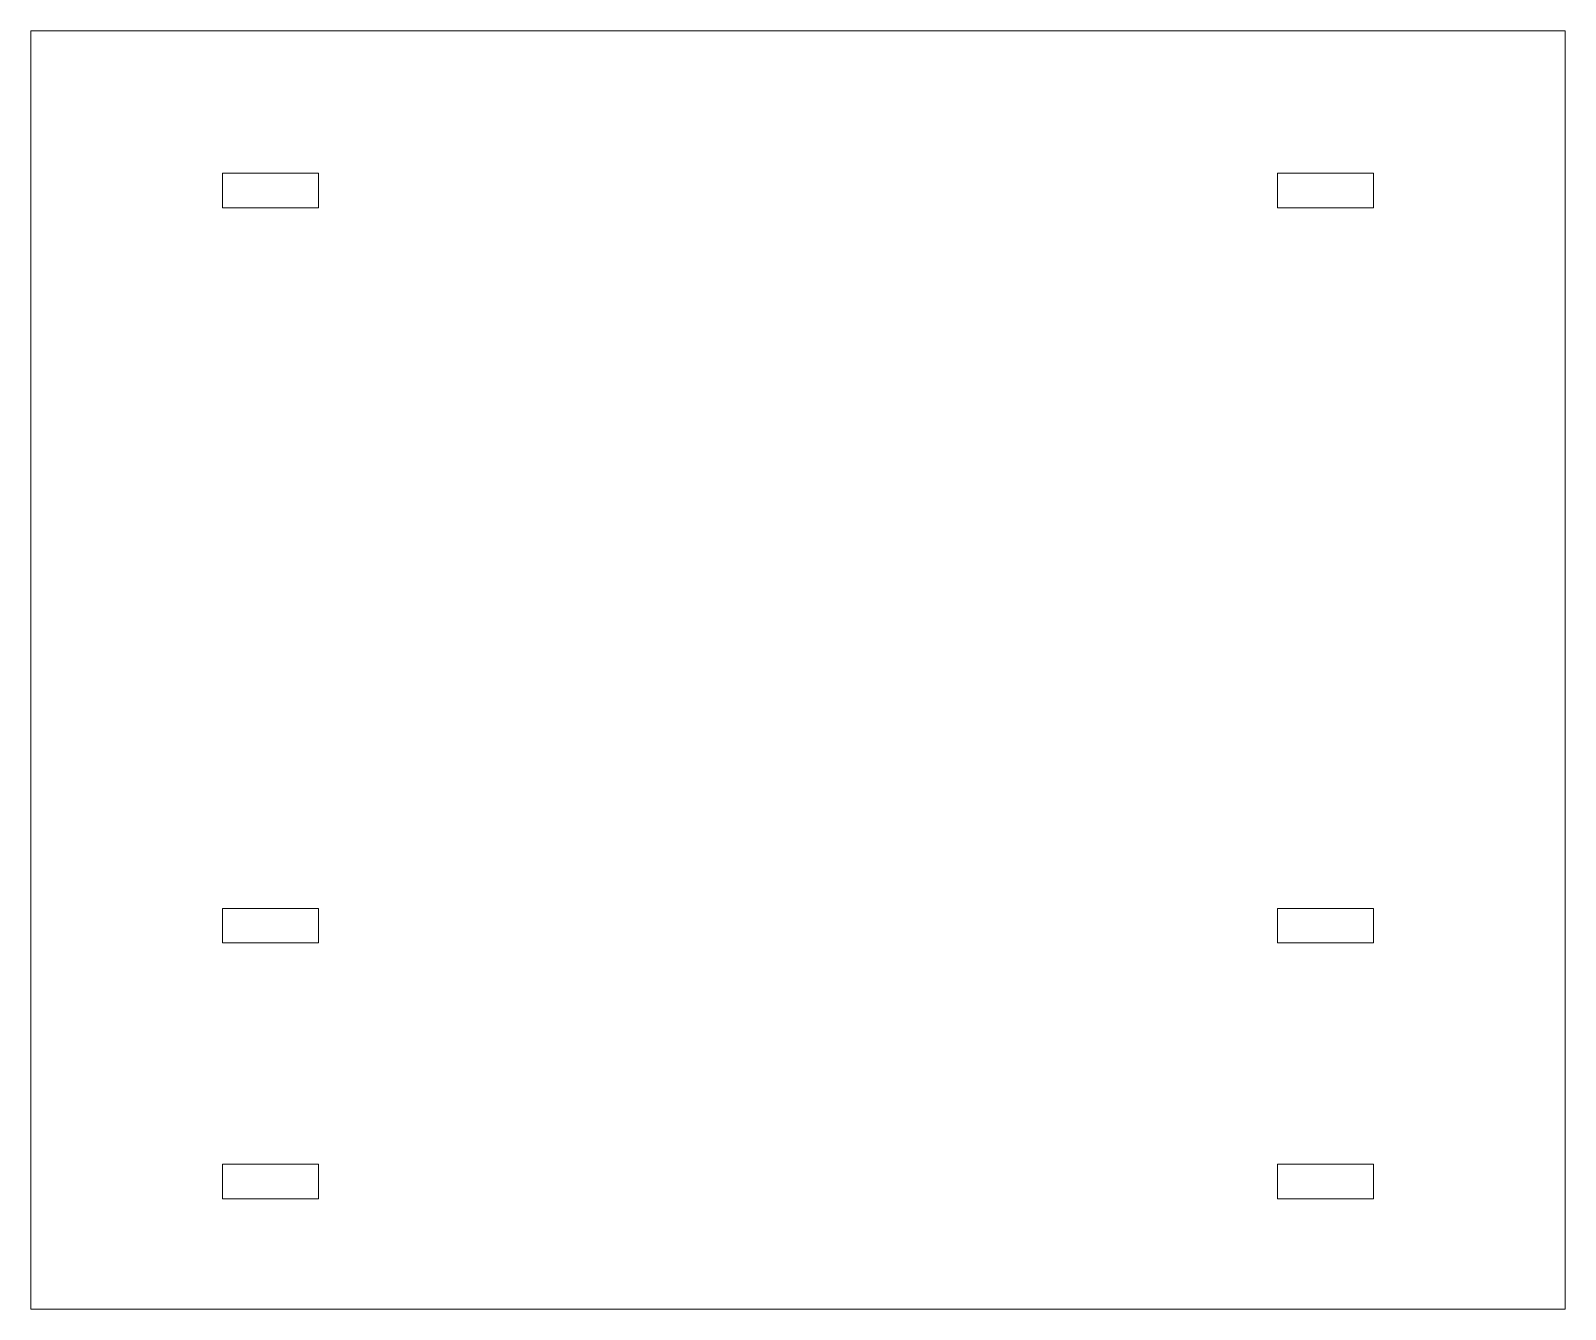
# Model space of a CAD drawing. Header units: millimetres. Extents: x -60 to 60, y -30 to 70.
import ezdxf

# ---------------------------------------------------------------- set-up
doc = ezdxf.new("R2010")
doc.units = ezdxf.units.MM

msp = doc.modelspace()

# ---------------------------------------------------------------- linework, layer by layer
at = {"color": 7, "linetype": 'Continuous', "lineweight": 15}
for p, q in [((60, 70), (-60, 70)), ((-60, 70), (-60, -30)), ((60, -30), (60, 70)), ((-37.5, 58.85), (-45, 58.85)), ((-45, 58.85), (-45, 56.15)), ((-37.5, 56.15), (-37.5, 58.85)), ((45, 58.85), (37.5, 58.85)), ((37.5, 58.85), (37.5, 56.15)), ((45, 56.15), (45, 58.85)), ((-45, 56.15), (-37.5, 56.15)), ((37.5, 56.15), (45, 56.15)), ((-37.5, 1.35), (-45, 1.35)), ((-45, 1.35), (-45, -1.35)), ((-37.5, -1.35), (-37.5, 1.35)), ((37.5, 1.35), (37.5, -1.35)), ((45, 1.35), (37.5, 1.35)), ((45, -1.35), (45, 1.35)), ((-45, -1.35), (-37.5, -1.35)), ((37.5, -1.35), (45, -1.35)), ((-37.5, -18.65), (-45, -18.65)), ((-45, -18.65), (-45, -21.35)), ((-37.5, -21.35), (-37.5, -18.65)), ((37.5, -18.65), (37.5, -21.35)), ((45, -18.65), (37.5, -18.65)), ((45, -21.35), (45, -18.65)), ((-45, -21.35), (-37.5, -21.35)), ((37.5, -21.35), (45, -21.35)), ((-60, -30), (60, -30))]:
    msp.add_line(p, q, dxfattribs=at)

doc.saveas('drawing.dxf')
